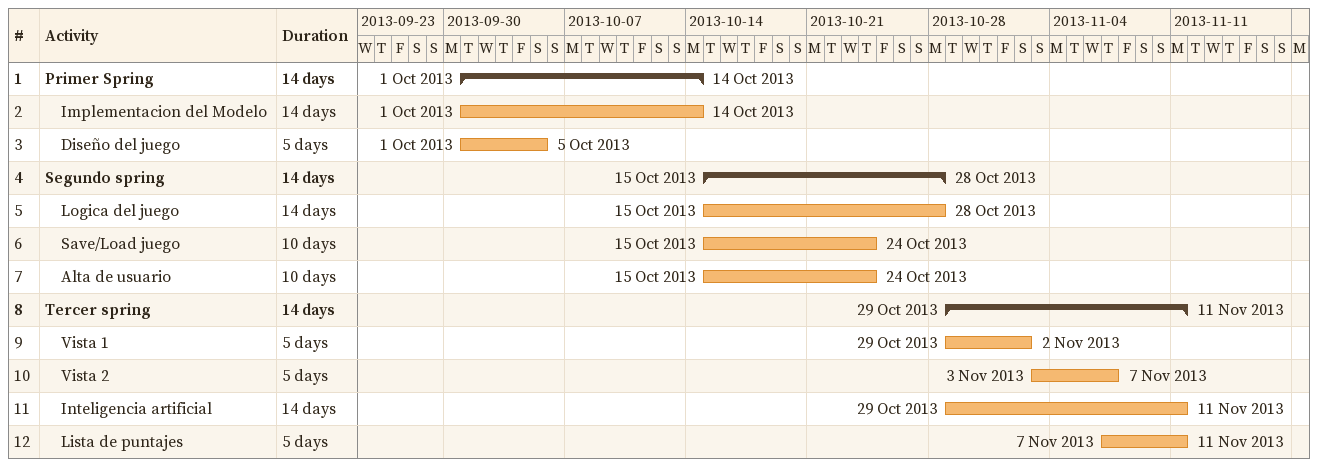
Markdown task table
| ID | Level | Task | Duration | Start | Finish |
|---|---|---|---|---|---|
| 1 | 1 | **Primer Spring** | 14d | 2013-10-01 | 2013-10-14 |
| 2 | 2 | Implementacion del Modelo | 14d | 2013-10-01 | 2013-10-14 |
| 3 | 2 | Diseño del juego | 5d | 2013-10-01 | 2013-10-05 |
| 4 | 1 | **Segundo spring** | 14d | 2013-10-15 | 2013-10-28 |
| 5 | 2 | Logica del juego | 14d | 2013-10-15 | 2013-10-28 |
| 6 | 2 | Save/Load juego | 10d | 2013-10-15 | 2013-10-24 |
| 7 | 2 | Alta de usuario | 10d | 2013-10-15 | 2013-10-24 |
| 8 | 1 | **Tercer spring** | 14d | 2013-10-29 | 2013-11-11 |
| 9 | 2 | Vista 1 | 5d | 2013-10-29 | 2013-11-02 |
| 10 | 2 | Vista 2 | 5d | 2013-11-03 | 2013-11-07 |
| 11 | 2 | Inteligencia artificial | 14d | 2013-10-29 | 2013-11-11 |
| 12 | 2 | Lista de puntajes | 5d | 2013-11-07 | 2013-11-11 |
